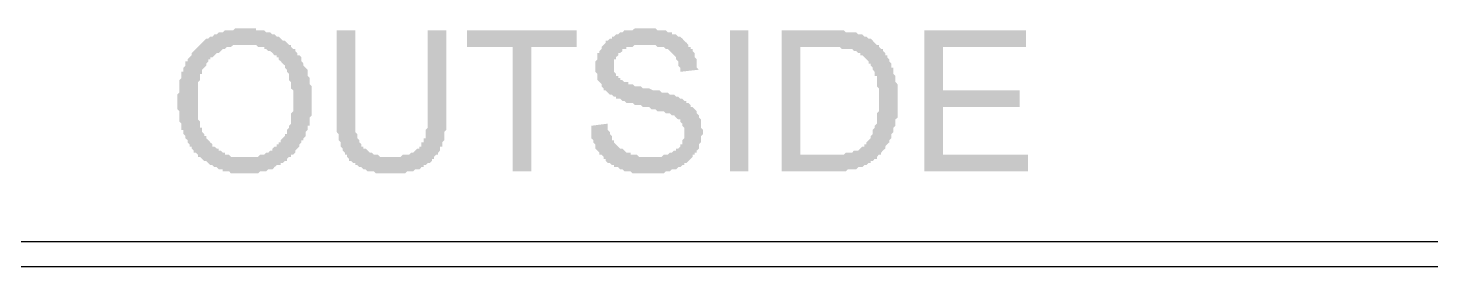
# Model space of a CAD drawing. Header units: inches. Extents: x -351 to 2582, y -266 to 144.
# Drawn here: x 231.226 to 232.399, y -51.275 to -51.077 of the extents above; entities that cross this region are included whole.
import ezdxf

# ---------------------------------------------------------------- set-up
doc = ezdxf.new("R2010")
doc.units = ezdxf.units.IN
doc.header["$MEASUREMENT"] = 0
doc.layers.add('PDF2_Geometry', color=7, linetype='Continuous')
doc.layers.add('WALL', color=7, linetype='Continuous')

# ---------------------------------------------------------------- blocks, each defined once
blk = doc.blocks.new('A$C5888202B')
at = {"layer": 'PDF2_Geometry', "lineweight": -3}
h = blk.add_hatch(color=256, dxfattribs=at)
h.paths.add_polyline_path([(1.0416, -3.027), (1.0416, -3.0252), (1.0416, -3.0233), (1.0416, -3.0215), (1.0416, -3.0196), (1.0435, -3.0178), (1.0435, -3.0159), (1.0435, -3.0141), (1.0435, -3.0122), (1.0435, -3.0104), (1.0435, -3.0085), (1.0435, -3.0067), (1.0453, -3.0048), (1.0453, -3.003), (1.0453, -3.0011), (1.0453, -2.9993), (1.0472, -2.9993), (1.0472, -2.9974), (1.0472, -2.9956), (1.049, -2.9937), (1.049, -2.9919), (1.049, -2.99), (1.0509, -2.99), (1.0509, -2.9882), (1.0527, -2.9863), (1.0546, -2.9845), (1.0546, -2.9826), (1.0564, -2.9808), (1.0583, -2.9789), (1.0601, -2.9771), (1.062, -2.9753), (1.0638, -2.9734), (1.0657, -2.9716), (1.0675, -2.9697), (1.0694, -2.9697), (1.0712, -2.9679), (1.0731, -2.9679), (1.0749, -2.966), (1.0768, -2.966), (1.0786, -2.9642), (1.0805, -2.9642), (1.0823, -2.9642), (1.0842, -2.9623), (1.086, -2.9623), (1.0879, -2.9623), (1.0897, -2.9623), (1.0916, -2.9623), (1.0934, -2.9605), (1.0952, -2.9605), (1.0971, -2.9605), (1.0989, -2.9605), (1.1008, -2.9605), (1.1026, -2.9605), (1.1045, -2.9605), (1.1063, -2.9605), (1.1082, -2.9605), (1.11, -2.9605), (1.1119, -2.9605), (1.1119, -2.9623), (1.1137, -2.9623), (1.1156, -2.9623), (1.1174, -2.9623), (1.1193, -2.9623), (1.1211, -2.9642), (1.123, -2.9642), (1.1248, -2.9642), (1.1267, -2.966), (1.1285, -2.966), (1.1304, -2.9679), (1.1322, -2.9679), (1.1341, -2.9697), (1.1359, -2.9716), (1.1378, -2.9716), (1.1396, -2.9734), (1.1415, -2.9753), (1.1433, -2.9753), (1.1433, -2.9771), (1.1452, -2.9789), (1.147, -2.9789), (1.147, -2.9808), (1.1489, -2.9826), (1.1489, -2.9845), (1.1507, -2.9845), (1.1526, -2.9863), (1.1526, -2.9882), (1.1526, -2.99), (1.1544, -2.9919), (1.1544, -2.9937), (1.1563, -2.9956), (1.1581, -2.9974), (1.1581, -2.9993), (1.1581, -3.0011), (1.1581, -3.003), (1.16, -3.0048), (1.16, -3.0067), (1.16, -3.0085), (1.16, -3.0104), (1.1618, -3.0122), (1.1618, -3.0141), (1.1618, -3.0159), (1.1618, -3.0178), (1.1618, -3.0196), (1.1618, -3.0215), (1.1618, -3.0233), (1.1618, -3.0252), (1.1618, -3.027), (1.1618, -3.0289), (1.1618, -3.0307), (1.1618, -3.0326), (1.1618, -3.0344), (1.1618, -3.0363), (1.1618, -3.0381), (1.16, -3.04), (1.16, -3.0418), (1.16, -3.0437), (1.16, -3.0455), (1.16, -3.0474), (1.1581, -3.0474), (1.1581, -3.0492), (1.1581, -3.0511), (1.1563, -3.0529), (1.1563, -3.0548), (1.1563, -3.0566), (1.1544, -3.0585), (1.1544, -3.0603), (1.1526, -3.0603), (1.1526, -3.0622), (1.1507, -3.064), (1.1507, -3.0659), (1.1489, -3.0677), (1.147, -3.0695), (1.147, -3.0714), (1.1452, -3.0732), (1.1433, -3.0732), (1.1433, -3.0751), (1.1415, -3.0751), (1.1396, -3.0769), (1.1396, -3.0788), (1.1378, -3.0788), (1.1359, -3.0806), (1.1341, -3.0806), (1.1341, -3.0825), (1.1322, -3.0825), (1.1304, -3.0825), (1.1285, -3.0843), (1.1267, -3.0862), (1.1248, -3.0862), (1.123, -3.0862), (1.1211, -3.088), (1.1193, -3.088), (1.1174, -3.088), (1.1156, -3.088), (1.1137, -3.0899), (1.1119, -3.0899), (1.11, -3.0899), (1.1082, -3.0899), (1.1063, -3.0899), (1.1045, -3.0899), (1.1026, -3.0899), (1.1008, -3.0899), (1.0989, -3.0899), (1.0971, -3.0899), (1.0952, -3.0899), (1.0934, -3.0899), (1.0916, -3.0899), (1.0897, -3.0899), (1.0879, -3.088), (1.086, -3.088), (1.0842, -3.088), (1.0823, -3.088), (1.0823, -3.0862), (1.0805, -3.0862), (1.0786, -3.0862), (1.0768, -3.0843), (1.0749, -3.0843), (1.0731, -3.0825), (1.0712, -3.0825), (1.0694, -3.0806), (1.0675, -3.0788), (1.0657, -3.0788), (1.0638, -3.0769), (1.062, -3.0751), (1.0601, -3.0751), (1.0601, -3.0732), (1.0583, -3.0714), (1.0564, -3.0714), (1.0564, -3.0695), (1.0546, -3.0677), (1.0546, -3.0659), (1.0527, -3.0659), (1.0527, -3.064), (1.0509, -3.0622), (1.0509, -3.0603), (1.049, -3.0585), (1.049, -3.0566), (1.0472, -3.0548), (1.0472, -3.0529), (1.0472, -3.0511), (1.0453, -3.0511), (1.0453, -3.0492), (1.0453, -3.0474), (1.0453, -3.0455), (1.0435, -3.0437), (1.0435, -3.0418), (1.0435, -3.04), (1.0435, -3.0381), (1.0435, -3.0363), (1.0435, -3.0344), (1.0416, -3.0326), (1.0416, -3.0307), (1.0416, -3.0289)], flags=0)
h.paths.add_polyline_path([(1.0601, -3.027), (1.0601, -3.0289), (1.0601, -3.0307), (1.0601, -3.0326), (1.0601, -3.0344), (1.0601, -3.0363), (1.0601, -3.0381), (1.0601, -3.04), (1.0601, -3.0418), (1.062, -3.0437), (1.062, -3.0455), (1.062, -3.0474), (1.062, -3.0492), (1.0638, -3.0492), (1.0638, -3.0511), (1.0638, -3.0529), (1.0657, -3.0548), (1.0657, -3.0566), (1.0675, -3.0566), (1.0675, -3.0585), (1.0694, -3.0603), (1.0712, -3.0622), (1.0731, -3.064), (1.0731, -3.0659), (1.0749, -3.0659), (1.0768, -3.0677), (1.0786, -3.0677), (1.0786, -3.0695), (1.0805, -3.0695), (1.0823, -3.0714), (1.0842, -3.0714), (1.0842, -3.0732), (1.086, -3.0732), (1.0879, -3.0732), (1.0897, -3.0751), (1.0916, -3.0751), (1.0934, -3.0751), (1.0952, -3.0751), (1.0971, -3.0751), (1.0989, -3.0751), (1.1008, -3.0751), (1.1026, -3.0751), (1.1045, -3.0751), (1.1063, -3.0751), (1.1082, -3.0751), (1.11, -3.0751), (1.1119, -3.0751), (1.1137, -3.0751), (1.1156, -3.0732), (1.1174, -3.0732), (1.1193, -3.0732), (1.1211, -3.0714), (1.123, -3.0714), (1.1248, -3.0695), (1.1267, -3.0695), (1.1267, -3.0677), (1.1285, -3.0659), (1.1304, -3.0659), (1.1304, -3.064), (1.1322, -3.064), (1.1322, -3.0622), (1.1341, -3.0622), (1.1341, -3.0603), (1.1359, -3.0585), (1.1378, -3.0566), (1.1378, -3.0548), (1.1396, -3.0548), (1.1396, -3.0529), (1.1396, -3.0511), (1.1415, -3.0492), (1.1415, -3.0474), (1.1433, -3.0455), (1.1433, -3.0437), (1.1433, -3.0418), (1.1433, -3.04), (1.1433, -3.0381), (1.1433, -3.0363), (1.1452, -3.0344), (1.1452, -3.0326), (1.1452, -3.0307), (1.1452, -3.0289), (1.1452, -3.027), (1.1452, -3.0252), (1.1452, -3.0233), (1.1452, -3.0215), (1.1452, -3.0196), (1.1452, -3.0178), (1.1452, -3.0159), (1.1433, -3.0141), (1.1433, -3.0122), (1.1433, -3.0104), (1.1433, -3.0085), (1.1415, -3.0067), (1.1415, -3.0048), (1.1415, -3.003), (1.1415, -3.0011), (1.1396, -2.9993), (1.1396, -2.9974), (1.1378, -2.9956), (1.1378, -2.9937), (1.1359, -2.9919), (1.1341, -2.99), (1.1322, -2.9882), (1.1322, -2.9863), (1.1304, -2.9863), (1.1304, -2.9845), (1.1285, -2.9845), (1.1267, -2.9826), (1.1248, -2.9808), (1.123, -2.9808), (1.1211, -2.9789), (1.1193, -2.9789), (1.1193, -2.9771), (1.1174, -2.9771), (1.1156, -2.9771), (1.1137, -2.9771), (1.1119, -2.9753), (1.11, -2.9753), (1.1082, -2.9753), (1.1063, -2.9753), (1.1045, -2.9753), (1.1026, -2.9753), (1.1008, -2.9753), (1.0989, -2.9753), (1.0971, -2.9753), (1.0952, -2.9753), (1.0934, -2.9753), (1.0916, -2.9753), (1.0897, -2.9771), (1.0879, -2.9771), (1.086, -2.9771), (1.0842, -2.9789), (1.0823, -2.9789), (1.0805, -2.9808), (1.0786, -2.9826), (1.0768, -2.9826), (1.0749, -2.9845), (1.0731, -2.9863), (1.0712, -2.9863), (1.0712, -2.9882), (1.0694, -2.9882), (1.0694, -2.99), (1.0675, -2.9919), (1.0675, -2.9937), (1.0657, -2.9956), (1.0638, -2.9974), (1.0638, -2.9993), (1.0638, -3.0011), (1.062, -3.0011), (1.062, -3.003), (1.062, -3.0048), (1.062, -3.0067), (1.0601, -3.0085), (1.0601, -3.0104), (1.0601, -3.0122), (1.0601, -3.0141), (1.0601, -3.0159), (1.0601, -3.0178), (1.0601, -3.0196), (1.0601, -3.0215), (1.0601, -3.0233), (1.0601, -3.0252)], flags=0)
for points in [[(1.2654, -2.9623), (1.282, -2.9623), (1.282, -3.0344), (1.282, -3.0381), (1.282, -3.04), (1.282, -3.0418), (1.282, -3.0437), (1.282, -3.0455), (1.282, -3.0474), (1.282, -3.0492), (1.282, -3.0511), (1.2801, -3.0529), (1.2801, -3.0548), (1.2801, -3.0566), (1.2801, -3.0585), (1.2801, -3.0603), (1.2783, -3.0622), (1.2783, -3.064), (1.2783, -3.0659), (1.2764, -3.0659), (1.2764, -3.0677), (1.2764, -3.0695), (1.2746, -3.0714), (1.2746, -3.0732), (1.2728, -3.0732), (1.2709, -3.0751), (1.2709, -3.0769), (1.2691, -3.0769), (1.2691, -3.0788), (1.2672, -3.0806), (1.2654, -3.0806), (1.2635, -3.0825), (1.2617, -3.0825), (1.2617, -3.0843), (1.2598, -3.0843), (1.258, -3.0862), (1.2561, -3.0862), (1.2543, -3.0862), (1.2524, -3.088), (1.2506, -3.088), (1.2487, -3.088), (1.2469, -3.088), (1.245, -3.0899), (1.2432, -3.0899), (1.2413, -3.0899), (1.2395, -3.0899), (1.2376, -3.0899), (1.2358, -3.0899), (1.2339, -3.0899), (1.2302, -3.0899), (1.2284, -3.0899), (1.2265, -3.0899), (1.2247, -3.0899), (1.2228, -3.0899), (1.221, -3.0899), (1.2191, -3.0899), (1.2173, -3.088), (1.2154, -3.088), (1.2136, -3.088), (1.2117, -3.088), (1.2099, -3.0862), (1.208, -3.0862), (1.2062, -3.0843), (1.2043, -3.0843), (1.2025, -3.0825), (1.2006, -3.0825), (1.2006, -3.0806), (1.1988, -3.0806), (1.1969, -3.0788), (1.1951, -3.0788), (1.1951, -3.0769), (1.1932, -3.0751), (1.1932, -3.0732), (1.1914, -3.0732), (1.1914, -3.0714), (1.1895, -3.0695), (1.1895, -3.0677), (1.1877, -3.0659), (1.1877, -3.064), (1.1877, -3.0622), (1.1858, -3.0603), (1.1858, -3.0585), (1.1858, -3.0566), (1.1858, -3.0548), (1.184, -3.0529), (1.184, -3.0511), (1.184, -3.0492), (1.184, -3.0474), (1.184, -3.0455), (1.184, -3.0437), (1.184, -3.0418), (1.184, -3.04), (1.184, -3.0381), (1.184, -3.0363), (1.184, -3.0344), (1.184, -2.9623), (1.2006, -2.9623), (1.2006, -3.0344), (1.2006, -3.0381), (1.2006, -3.04), (1.2006, -3.0418), (1.2006, -3.0437), (1.2006, -3.0455), (1.2006, -3.0474), (1.2006, -3.0492), (1.2006, -3.0511), (1.2006, -3.0529), (1.2025, -3.0548), (1.2025, -3.0566), (1.2025, -3.0585), (1.2043, -3.0603), (1.2043, -3.0622), (1.2062, -3.064), (1.2062, -3.0659), (1.208, -3.0659), (1.208, -3.0677), (1.2099, -3.0677), (1.2117, -3.0695), (1.2136, -3.0714), (1.2154, -3.0714), (1.2173, -3.0732), (1.2191, -3.0732), (1.221, -3.0732), (1.2228, -3.0751), (1.2247, -3.0751), (1.2265, -3.0751), (1.2284, -3.0751), (1.2302, -3.0751), (1.2321, -3.0751), (1.2339, -3.0751), (1.2358, -3.0751), (1.2376, -3.0751), (1.2395, -3.0751), (1.2413, -3.0751), (1.2432, -3.0732), (1.245, -3.0732), (1.2469, -3.0732), (1.2487, -3.0732), (1.2506, -3.0714), (1.2524, -3.0714), (1.2543, -3.0695), (1.2561, -3.0677), (1.258, -3.0677), (1.258, -3.0659), (1.2598, -3.0659), (1.2598, -3.064), (1.2598, -3.0622), (1.2617, -3.0622), (1.2617, -3.0603), (1.2617, -3.0585), (1.2635, -3.0585), (1.2635, -3.0566), (1.2635, -3.0548), (1.2635, -3.0529), (1.2635, -3.0511), (1.2654, -3.0492), (1.2654, -3.0474), (1.2654, -3.0455), (1.2654, -3.0437), (1.2654, -3.0418), (1.2654, -3.0381), (1.2654, -3.0363), (1.2654, -3.0344)], [(1.3412, -3.088), (1.3412, -2.9771), (1.3005, -2.9771), (1.3005, -2.9623), (1.3985, -2.9623), (1.3985, -2.9771), (1.3578, -2.9771), (1.3578, -3.088)], [(1.4114, -3.0474), (1.4262, -3.0455), (1.4262, -3.0492), (1.4262, -3.0511), (1.4281, -3.0529), (1.4281, -3.0548), (1.4299, -3.0566), (1.4299, -3.0585), (1.4299, -3.0603), (1.4318, -3.0603), (1.4318, -3.0622), (1.4336, -3.064), (1.4355, -3.0659), (1.4373, -3.0677), (1.4392, -3.0677), (1.441, -3.0695), (1.4429, -3.0714), (1.4447, -3.0714), (1.4466, -3.0714), (1.4466, -3.0732), (1.4484, -3.0732), (1.4503, -3.0732), (1.4521, -3.0732), (1.454, -3.0751), (1.4558, -3.0751), (1.4576, -3.0751), (1.4595, -3.0751), (1.4613, -3.0751), (1.4632, -3.0751), (1.465, -3.0751), (1.4669, -3.0751), (1.4687, -3.0751), (1.4706, -3.0751), (1.4724, -3.0751), (1.4743, -3.0751), (1.4761, -3.0732), (1.478, -3.0732), (1.4798, -3.0732), (1.4817, -3.0714), (1.4835, -3.0714), (1.4854, -3.0695), (1.4872, -3.0695), (1.4872, -3.0677), (1.4891, -3.0677), (1.4909, -3.0659), (1.4909, -3.064), (1.4928, -3.064), (1.4928, -3.0622), (1.4928, -3.0603), (1.4946, -3.0585), (1.4946, -3.0566), (1.4946, -3.0548), (1.4946, -3.0529), (1.4946, -3.0511), (1.4946, -3.0492), (1.4928, -3.0474), (1.4928, -3.0455), (1.4909, -3.0437), (1.4909, -3.0418), (1.4891, -3.0418), (1.4872, -3.04), (1.4854, -3.0381), (1.4835, -3.0381), (1.4817, -3.0363), (1.4798, -3.0363), (1.478, -3.0363), (1.4761, -3.0344), (1.4743, -3.0344), (1.4724, -3.0344), (1.4706, -3.0344), (1.4687, -3.0326), (1.4669, -3.0326), (1.465, -3.0326), (1.4632, -3.0307), (1.4613, -3.0307), (1.4576, -3.0307), (1.4558, -3.0289), (1.4521, -3.0289), (1.4503, -3.0289), (1.4484, -3.027), (1.4466, -3.027), (1.4447, -3.027), (1.4429, -3.027), (1.441, -3.0252), (1.4392, -3.0252), (1.4373, -3.0233), (1.4355, -3.0233), (1.4336, -3.0233), (1.4336, -3.0215), (1.4318, -3.0215), (1.4299, -3.0196), (1.4281, -3.0196), (1.4262, -3.0178), (1.4244, -3.0159), (1.4225, -3.0159), (1.4225, -3.0141), (1.4207, -3.0122), (1.4207, -3.0104), (1.4188, -3.0085), (1.417, -3.0067), (1.417, -3.0048), (1.417, -3.003), (1.417, -3.0011), (1.4151, -2.9993), (1.4151, -2.9974), (1.4151, -2.9956), (1.4151, -2.9937), (1.4151, -2.9919), (1.4151, -2.99), (1.417, -2.9882), (1.417, -2.9863), (1.417, -2.9845), (1.417, -2.9826), (1.4188, -2.9826), (1.4188, -2.9808), (1.4207, -2.9789), (1.4207, -2.9771), (1.4225, -2.9753), (1.4244, -2.9734), (1.4244, -2.9716), (1.4262, -2.9716), (1.4281, -2.9697), (1.4299, -2.9697), (1.4299, -2.9679), (1.4318, -2.9679), (1.4336, -2.966), (1.4355, -2.966), (1.4373, -2.9642), (1.4392, -2.9642), (1.441, -2.9623), (1.4429, -2.9623), (1.4447, -2.9623), (1.4466, -2.9623), (1.4484, -2.9623), (1.4503, -2.9605), (1.4521, -2.9605), (1.454, -2.9605), (1.4558, -2.9605), (1.4576, -2.9605), (1.4595, -2.9605), (1.4613, -2.9605), (1.4632, -2.9605), (1.465, -2.9605), (1.4669, -2.9605), (1.4687, -2.9605), (1.4706, -2.9623), (1.4724, -2.9623), (1.4743, -2.9623), (1.4761, -2.9623), (1.478, -2.9623), (1.4798, -2.9642), (1.4817, -2.9642), (1.4835, -2.9642), (1.4835, -2.966), (1.4854, -2.966), (1.4872, -2.966), (1.4891, -2.9679), (1.4909, -2.9679), (1.4928, -2.9697), (1.4946, -2.9716), (1.4965, -2.9734), (1.4983, -2.9753), (1.4983, -2.9771), (1.5002, -2.9771), (1.5002, -2.9789), (1.502, -2.9789), (1.502, -2.9808), (1.5039, -2.9826), (1.5039, -2.9845), (1.5039, -2.9863), (1.5057, -2.9882), (1.5057, -2.99), (1.5057, -2.9919), (1.5057, -2.9937), (1.5057, -2.9956), (1.5076, -2.9974), (1.4909, -2.9993), (1.4909, -2.9974), (1.4909, -2.9956), (1.4891, -2.9937), (1.4891, -2.9919), (1.4891, -2.99), (1.4872, -2.9882), (1.4872, -2.9863), (1.4854, -2.9845), (1.4835, -2.9826), (1.4817, -2.9808), (1.4798, -2.9789), (1.478, -2.9789), (1.4761, -2.9771), (1.4743, -2.9771), (1.4724, -2.9771), (1.4706, -2.9771), (1.4687, -2.9753), (1.4669, -2.9753), (1.465, -2.9753), (1.4632, -2.9753), (1.4613, -2.9753), (1.4595, -2.9753), (1.4576, -2.9753), (1.4558, -2.9753), (1.454, -2.9753), (1.4521, -2.9753), (1.4503, -2.9753), (1.4484, -2.9771), (1.4466, -2.9771), (1.4447, -2.9771), (1.4429, -2.9771), (1.4429, -2.9789), (1.441, -2.9789), (1.4392, -2.9789), (1.4392, -2.9808), (1.4373, -2.9826), (1.4355, -2.9826), (1.4355, -2.9845), (1.4336, -2.9863), (1.4336, -2.9882), (1.4318, -2.9882), (1.4318, -2.99), (1.4318, -2.9919), (1.4318, -2.9937), (1.4318, -2.9956), (1.4318, -2.9974), (1.4318, -2.9993), (1.4336, -3.0011), (1.4336, -3.003), (1.4355, -3.003), (1.4355, -3.0048), (1.4373, -3.0048), (1.4373, -3.0067), (1.4392, -3.0067), (1.441, -3.0085), (1.4429, -3.0085), (1.4447, -3.0085), (1.4447, -3.0104), (1.4466, -3.0104), (1.4484, -3.0104), (1.4503, -3.0122), (1.454, -3.0122), (1.4558, -3.0122), (1.4576, -3.0141), (1.4595, -3.0141), (1.4613, -3.0141), (1.4632, -3.0141), (1.4669, -3.0159), (1.4687, -3.0159), (1.4706, -3.0159), (1.4724, -3.0159), (1.4743, -3.0178), (1.4761, -3.0178), (1.478, -3.0178), (1.4798, -3.0178), (1.4817, -3.0196), (1.4835, -3.0196), (1.4854, -3.0196), (1.4872, -3.0215), (1.4891, -3.0215), (1.4909, -3.0233), (1.4928, -3.0233), (1.4946, -3.0252), (1.4965, -3.0252), (1.4965, -3.027), (1.4983, -3.027), (1.5002, -3.0289), (1.5002, -3.0307), (1.502, -3.0307), (1.5039, -3.0326), (1.5057, -3.0344), (1.5057, -3.0363), (1.5076, -3.0381), (1.5076, -3.04), (1.5094, -3.0418), (1.5094, -3.0437), (1.5094, -3.0455), (1.5094, -3.0474), (1.5094, -3.0492), (1.5113, -3.0511), (1.5113, -3.0529), (1.5113, -3.0548), (1.5094, -3.0566), (1.5094, -3.0585), (1.5094, -3.0603), (1.5094, -3.0622), (1.5076, -3.064), (1.5076, -3.0659), (1.5076, -3.0677), (1.5057, -3.0695), (1.5057, -3.0714), (1.5039, -3.0714), (1.5039, -3.0732), (1.502, -3.0732), (1.502, -3.0751), (1.5002, -3.0769), (1.4983, -3.0788), (1.4965, -3.0806), (1.4946, -3.0806), (1.4946, -3.0825), (1.4928, -3.0825), (1.4909, -3.0843), (1.4891, -3.0843), (1.4872, -3.0862), (1.4854, -3.0862), (1.4835, -3.0862), (1.4817, -3.088), (1.4798, -3.088), (1.478, -3.088), (1.4761, -3.0899), (1.4743, -3.0899), (1.4724, -3.0899), (1.4706, -3.0899), (1.4687, -3.0899), (1.4669, -3.0899), (1.465, -3.0899), (1.4613, -3.0899), (1.4595, -3.0899), (1.4576, -3.0899), (1.4558, -3.0899), (1.454, -3.0899), (1.4521, -3.0899), (1.4503, -3.0899), (1.4484, -3.0899), (1.4466, -3.088), (1.4447, -3.088), (1.4429, -3.088), (1.441, -3.088), (1.4392, -3.0862), (1.4373, -3.0862), (1.4355, -3.0843), (1.4336, -3.0843), (1.4318, -3.0843), (1.4318, -3.0825), (1.4299, -3.0825), (1.4281, -3.0806), (1.4262, -3.0806), (1.4244, -3.0788), (1.4244, -3.0769), (1.4225, -3.0769), (1.4225, -3.0751), (1.4207, -3.0732), (1.4188, -3.0732), (1.4188, -3.0714), (1.417, -3.0695), (1.4151, -3.0677), (1.4151, -3.0659), (1.4151, -3.064), (1.4133, -3.0622), (1.4133, -3.0603), (1.4114, -3.0585), (1.4114, -3.0566), (1.4114, -3.0548), (1.4114, -3.0529), (1.4114, -3.0511), (1.4114, -3.0492)], [(1.7091, -3.088), (1.7091, -2.9623), (1.7997, -2.9623), (1.7997, -2.9771), (1.7258, -2.9771), (1.7258, -3.0159), (1.7942, -3.0159), (1.7942, -3.0307), (1.7258, -3.0307), (1.7258, -3.0732), (1.8016, -3.0732), (1.8016, -3.088)]]:
    blk.add_hatch(color=256, dxfattribs=at).paths.add_polyline_path(points)
h = blk.add_hatch(color=256, dxfattribs=at)
h.paths.add_polyline_path([(1.5815, -3.088), (1.5815, -2.9623), (1.6241, -2.9623), (1.6278, -2.9623), (1.6296, -2.9623), (1.6315, -2.9623), (1.6333, -2.9623), (1.6352, -2.9623), (1.637, -2.9623), (1.6388, -2.9642), (1.6407, -2.9642), (1.6425, -2.9642), (1.6444, -2.9642), (1.6462, -2.9642), (1.6481, -2.9642), (1.6499, -2.966), (1.6518, -2.966), (1.6536, -2.966), (1.6555, -2.9679), (1.6573, -2.9679), (1.6592, -2.9697), (1.661, -2.9697), (1.6629, -2.9716), (1.6647, -2.9734), (1.6666, -2.9753), (1.6684, -2.9753), (1.6684, -2.9771), (1.6703, -2.9789), (1.6721, -2.9789), (1.6721, -2.9808), (1.674, -2.9826), (1.674, -2.9845), (1.6758, -2.9845), (1.6758, -2.9863), (1.6777, -2.9882), (1.6777, -2.99), (1.6795, -2.9919), (1.6795, -2.9937), (1.6795, -2.9956), (1.6814, -2.9956), (1.6814, -2.9974), (1.6814, -2.9993), (1.6814, -3.0011), (1.6832, -3.003), (1.6832, -3.0048), (1.6832, -3.0067), (1.6832, -3.0085), (1.6851, -3.0104), (1.6851, -3.0122), (1.6851, -3.0141), (1.6851, -3.0159), (1.6851, -3.0178), (1.6851, -3.0196), (1.6851, -3.0215), (1.6851, -3.0233), (1.6851, -3.0252), (1.6851, -3.027), (1.6851, -3.0289), (1.6851, -3.0307), (1.6851, -3.0326), (1.6851, -3.0344), (1.6851, -3.0363), (1.6851, -3.0381), (1.6851, -3.04), (1.6832, -3.0418), (1.6832, -3.0437), (1.6832, -3.0455), (1.6832, -3.0474), (1.6814, -3.0492), (1.6814, -3.0511), (1.6814, -3.0529), (1.6795, -3.0548), (1.6795, -3.0566), (1.6795, -3.0585), (1.6777, -3.0603), (1.6777, -3.0622), (1.6758, -3.064), (1.674, -3.0659), (1.674, -3.0677), (1.6721, -3.0695), (1.6703, -3.0714), (1.6703, -3.0732), (1.6684, -3.0732), (1.6666, -3.0751), (1.6666, -3.0769), (1.6647, -3.0769), (1.6629, -3.0788), (1.661, -3.0788), (1.661, -3.0806), (1.6592, -3.0806), (1.6573, -3.0825), (1.6555, -3.0825), (1.6536, -3.0843), (1.6518, -3.0843), (1.6499, -3.0843), (1.6481, -3.0862), (1.6462, -3.0862), (1.6444, -3.0862), (1.6425, -3.0862), (1.6407, -3.0862), (1.6388, -3.088), (1.637, -3.088), (1.6352, -3.088), (1.6333, -3.088), (1.6315, -3.088), (1.6296, -3.088), (1.6278, -3.088)], flags=0)
h.paths.add_polyline_path([(1.5982, -3.0732), (1.6241, -3.0732), (1.6278, -3.0732), (1.6296, -3.0732), (1.6315, -3.0732), (1.6333, -3.0732), (1.6352, -3.0732), (1.637, -3.0732), (1.6388, -3.0714), (1.6407, -3.0714), (1.6425, -3.0714), (1.6444, -3.0714), (1.6462, -3.0695), (1.6481, -3.0695), (1.6499, -3.0695), (1.6518, -3.0677), (1.6536, -3.0659), (1.6555, -3.0659), (1.6555, -3.064), (1.6573, -3.064), (1.6573, -3.0622), (1.6592, -3.0603), (1.661, -3.0585), (1.661, -3.0566), (1.6629, -3.0548), (1.6629, -3.0529), (1.6629, -3.0511), (1.6647, -3.0492), (1.6647, -3.0474), (1.6666, -3.0455), (1.6666, -3.0437), (1.6666, -3.0418), (1.6666, -3.04), (1.6666, -3.0381), (1.6666, -3.0363), (1.6684, -3.0344), (1.6684, -3.0326), (1.6684, -3.0307), (1.6684, -3.0289), (1.6684, -3.027), (1.6684, -3.0252), (1.6684, -3.0215), (1.6684, -3.0196), (1.6684, -3.0178), (1.6684, -3.0159), (1.6684, -3.0141), (1.6666, -3.0122), (1.6666, -3.0104), (1.6666, -3.0085), (1.6666, -3.0067), (1.6666, -3.0048), (1.6666, -3.003), (1.6647, -3.003), (1.6647, -3.0011), (1.6647, -2.9993), (1.6629, -2.9974), (1.6629, -2.9956), (1.661, -2.9937), (1.661, -2.9919), (1.6592, -2.9919), (1.6592, -2.99), (1.6573, -2.9882), (1.6555, -2.9863), (1.6536, -2.9845), (1.6518, -2.9845), (1.6518, -2.9826), (1.6499, -2.9826), (1.6481, -2.9808), (1.6462, -2.9808), (1.6444, -2.9789), (1.6425, -2.9789), (1.6407, -2.9789), (1.6388, -2.9789), (1.637, -2.9789), (1.6352, -2.9789), (1.6333, -2.9771), (1.6315, -2.9771), (1.6296, -2.9771), (1.6278, -2.9771), (1.6259, -2.9771), (1.6241, -2.9771), (1.5982, -2.9771)], flags=0)
at = {"layer": 'PDF2_Geometry', "lineweight": 25}
for p, q in [((2.1677, -3.1509), (0.7569, -3.1509)), ((2.1677, -3.1731), (0.7569, -3.1731))]:
    blk.add_line(p, q, dxfattribs=at)
blk.add_solid([(1.5353, -3.088), (1.5353, -2.9623), (1.5519, -3.088), (1.5519, -2.9623)], dxfattribs=at)

msp = doc.modelspace()

# ---------------------------------------------------------------- block references
at = {"layer": 'WALL', "color": 0, "ltscale": 0.5, "xscale": 0.932005603524069, "yscale": 0.932005603524069, "zscale": 0.932005603524069}
msp.add_blockref('A$C5888202B', (230.3792, -48.3176), dxfattribs=at)

doc.saveas('drawing.dxf')
